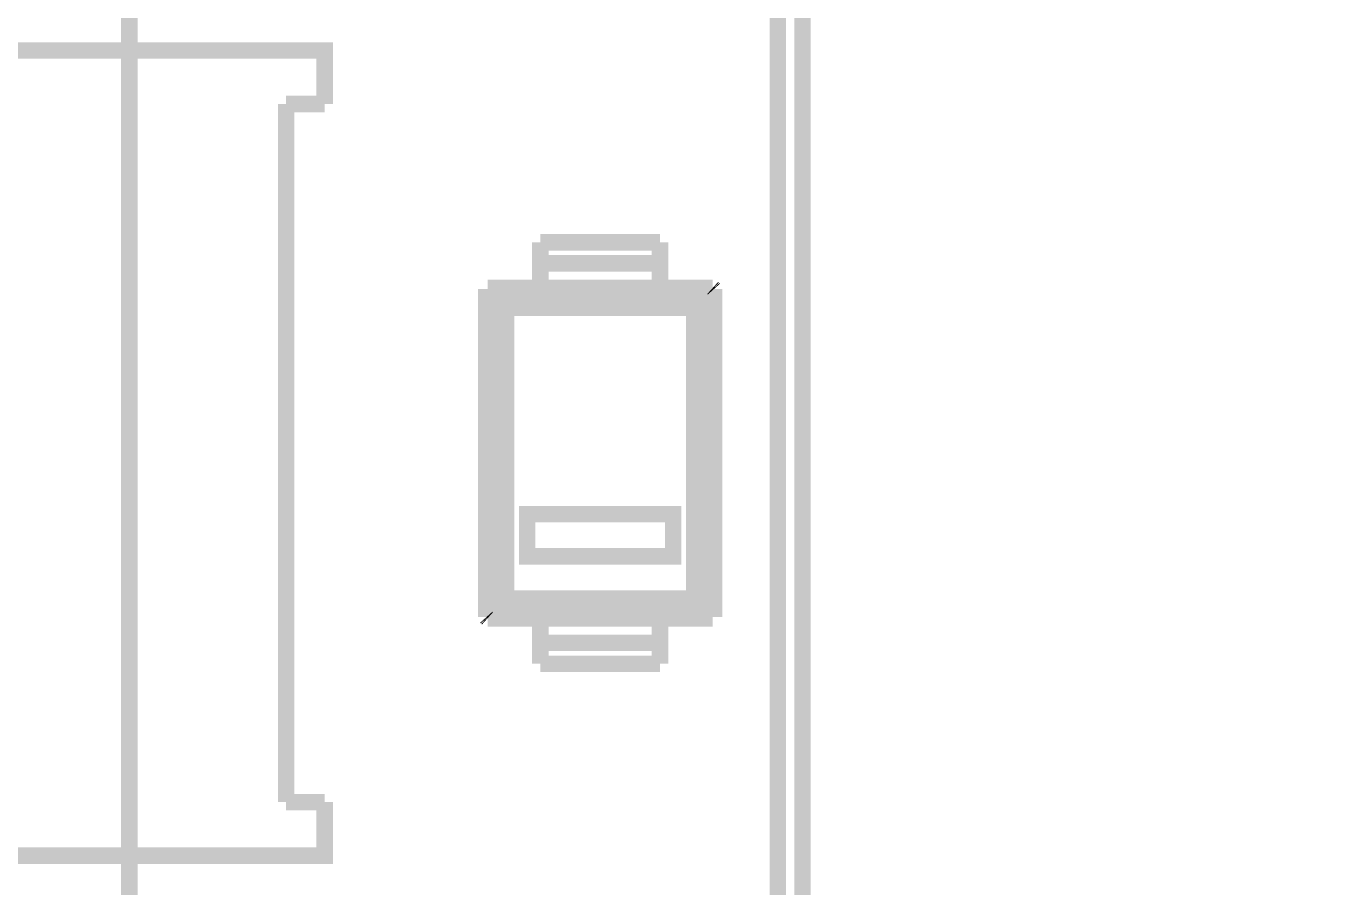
# Model space of a CAD drawing. Header units: inches. Extents: x -2.67 to 2.67, y -1.82 to 1.83.
# Drawn here: x -2.248 to -1.619, y -0.416 to 0.003 of the extents above; entities that cross this region are included whole.
import ezdxf

# ---------------------------------------------------------------- set-up
doc = ezdxf.new("R2010")
doc.units = ezdxf.units.IN
doc.layers.get('0').update_dxf_attribs({"linetype": 'CONTINUOUS'})

msp = doc.modelspace()

# ---------------------------------------------------------------- linework, layer by layer
at = {"const_width": 0.008}
for points in [[(-1.870406, 0.777748), (-1.870406, -0.655323)], [(-1.870406, 0.777748), (-1.870406, -0.655323)], [(-1.870406, 0.777748), (-1.870406, -0.655323)], [(-2.197343, 0.721835), (-2.197343, -1.384465)], [(-2.197343, 0.721835), (-2.197343, -1.384465)], [(-2.197343, 0.721835), (-2.197343, -1.384465)], [(-1.882382, 0.397031), (-1.882382, -1.059661), (-1.881598, -1.067711), (-1.879344, -1.075156), (-1.871002, -1.087651), (-1.858506, -1.095994), (-1.851062, -1.098248), (-1.843012, -1.099031), (0.873524, -1.099031)], [(-1.882382, 0.397031), (-1.882382, -1.059661), (-1.881598, -1.067711), (-1.879344, -1.075156), (-1.871002, -1.087651), (-1.858506, -1.095994), (-1.851062, -1.098248), (-1.843012, -1.099031), (0.873524, -1.099031)], [(-1.882382, 0.397031), (-1.882382, -1.059661), (-1.881598, -1.067711), (-1.879344, -1.075156), (-1.871002, -1.087651), (-1.858506, -1.095994), (-1.851062, -1.098248), (-1.843012, -1.099031), (0.873524, -1.099031)], [(-2.102465, -0.035409), (-2.102465, -0.009409), (-2.512224, -0.009409), (-2.512224, -0.400449), (-2.102465, -0.400449), (-2.102465, -0.374449)], [(-2.102465, -0.035409), (-2.102465, -0.009409), (-2.512224, -0.009409), (-2.512224, -0.400449), (-2.102465, -0.400449), (-2.102465, -0.374449)], [(-2.102465, -0.035409), (-2.102465, -0.009409), (-2.512224, -0.009409), (-2.512224, -0.400449), (-2.102465, -0.400449), (-2.102465, -0.374449)], [(-2.102465, -0.035409), (-2.121185, -0.035409)], [(-2.121185, -0.374449), (-2.121185, -0.035409)], [(-2.102465, -0.035409), (-2.121185, -0.035409)], [(-2.121185, -0.374449), (-2.121185, -0.035409)], [(-2.102465, -0.035409), (-2.121185, -0.035409)], [(-2.121185, -0.374449), (-2.121185, -0.035409)], [(-1.997744, -0.102567), (-1.939602, -0.102567)], [(-1.997744, -0.112803), (-1.997744, -0.102567)], [(-1.997744, -0.102567), (-1.939602, -0.102567)], [(-1.997744, -0.112803), (-1.997744, -0.102567)], [(-1.997744, -0.102567), (-1.939602, -0.102567)], [(-1.997744, -0.112803), (-1.997744, -0.102567)], [(-1.939602, -0.112803), (-1.939602, -0.102567)], [(-1.939602, -0.112803), (-1.939602, -0.102567)], [(-1.939602, -0.112803), (-1.939602, -0.102567)], [(-1.997744, -0.112803), (-1.997744, -0.124677)], [(-1.939602, -0.112803), (-1.997744, -0.112803)], [(-1.997744, -0.112803), (-1.997744, -0.124677)], [(-1.939602, -0.112803), (-1.997744, -0.112803)], [(-1.997744, -0.112803), (-1.997744, -0.124677)], [(-1.939602, -0.112803), (-1.997744, -0.112803)], [(-1.939602, -0.124677), (-1.939602, -0.112803)], [(-1.939602, -0.124677), (-1.939602, -0.112803)], [(-1.939602, -0.124677), (-1.939602, -0.112803)], [(-2.023949, -0.128709), (-2.023949, -0.125249)], [(-2.023949, -0.128709), (-2.023949, -0.125249)], [(-2.023949, -0.128709), (-2.023949, -0.125249)], [(-2.023949, -0.281149), (-2.023949, -0.128709)], [(-2.023949, -0.128709), (-2.018372, -0.134285)], [(-2.023949, -0.281149), (-2.023949, -0.128709)], [(-2.023949, -0.128709), (-2.018372, -0.134285)], [(-2.023949, -0.281149), (-2.023949, -0.128709)], [(-2.023949, -0.128709), (-2.018372, -0.134285)], [(-2.019917, -0.124677), (-2.023377, -0.124677)], [(-2.019917, -0.124677), (-2.023377, -0.124677)], [(-2.019917, -0.124677), (-2.023377, -0.124677)], [(-1.91743, -0.124677), (-1.939602, -0.124677), (-1.997744, -0.124677), (-2.019917, -0.124677)], [(-2.019917, -0.124677), (-2.01434, -0.130253)], [(-1.91743, -0.124677), (-1.939602, -0.124677), (-1.997744, -0.124677), (-2.019917, -0.124677)], [(-2.019917, -0.124677), (-2.01434, -0.130253)], [(-1.91743, -0.124677), (-1.939602, -0.124677), (-1.997744, -0.124677), (-2.019917, -0.124677)], [(-2.019917, -0.124677), (-2.01434, -0.130253)], [(-1.923006, -0.130253), (-1.91743, -0.124677)], [(-1.923006, -0.130253), (-1.91743, -0.124677)], [(-1.923006, -0.130253), (-1.91743, -0.124677)], [(-1.913398, -0.128709), (-1.918974, -0.134285)], [(-1.913398, -0.128709), (-1.918974, -0.134285)], [(-1.913398, -0.128709), (-1.918974, -0.134285)], [(-1.913969, -0.124677), (-1.91743, -0.124677)], [(-1.913969, -0.124677), (-1.91743, -0.124677)], [(-1.913969, -0.124677), (-1.91743, -0.124677)], [(-1.913669, -0.124948), (-1.913969, -0.124677)], [(-1.913669, -0.124948), (-1.913969, -0.124677)], [(-1.913669, -0.124948), (-1.913969, -0.124677)], [(-1.913669, -0.124948), (-1.913398, -0.125249)], [(-1.913669, -0.124948), (-1.913398, -0.125249)], [(-1.913669, -0.124948), (-1.913398, -0.125249)], [(-1.913398, -0.125249), (-1.913398, -0.128709)], [(-1.913398, -0.125249), (-1.913398, -0.128709)], [(-1.913398, -0.125249), (-1.913398, -0.128709)], [(-1.913398, -0.281149), (-1.913398, -0.128709)], [(-1.913398, -0.281149), (-1.913398, -0.128709)], [(-1.913398, -0.281149), (-1.913398, -0.128709)], [(-2.014341, -0.130253), (-2.017165, -0.13146), (-2.018373, -0.134285)], [(-2.014341, -0.130253), (-2.017165, -0.13146), (-2.018373, -0.134285)], [(-2.014341, -0.130253), (-2.017165, -0.13146), (-2.018373, -0.134285)], [(-2.018372, -0.134285), (-2.01434, -0.134285)], [(-2.018372, -0.275572), (-2.018372, -0.134285)], [(-2.018372, -0.134285), (-2.01434, -0.134285)], [(-2.018372, -0.275572), (-2.018372, -0.134285)], [(-2.018372, -0.134285), (-2.01434, -0.134285)], [(-2.018372, -0.275572), (-2.018372, -0.134285)], [(-2.01434, -0.130253), (-1.923006, -0.130253)], [(-2.01434, -0.134285), (-2.01434, -0.130253)], [(-2.01434, -0.130253), (-1.923006, -0.130253)], [(-2.01434, -0.134285), (-2.01434, -0.130253)], [(-2.01434, -0.130253), (-1.923006, -0.130253)], [(-2.01434, -0.134285), (-2.01434, -0.130253)], [(-2.01434, -0.134285), (-2.01434, -0.275572)], [(-1.923006, -0.275572), (-1.923006, -0.134285), (-2.01434, -0.134285)], [(-2.01434, -0.134285), (-2.01434, -0.275572)], [(-1.923006, -0.275572), (-1.923006, -0.134285), (-2.01434, -0.134285)], [(-2.01434, -0.134285), (-2.01434, -0.275572)], [(-1.923006, -0.275572), (-1.923006, -0.134285), (-2.01434, -0.134285)], [(-1.923006, -0.130253), (-1.923006, -0.134285)], [(-1.923006, -0.130253), (-1.920181, -0.13146), (-1.918973, -0.134285)], [(-1.923006, -0.130253), (-1.923006, -0.134285)], [(-1.923006, -0.130253), (-1.920181, -0.13146), (-1.918973, -0.134285)], [(-1.923006, -0.130253), (-1.923006, -0.134285)], [(-1.923006, -0.130253), (-1.920181, -0.13146), (-1.918973, -0.134285)], [(-1.923006, -0.134285), (-1.918974, -0.134285)], [(-1.923006, -0.134285), (-1.918974, -0.134285)], [(-1.923006, -0.134285), (-1.918974, -0.134285)], [(-1.918974, -0.134285), (-1.918974, -0.275572)], [(-1.918974, -0.134285), (-1.918974, -0.275572)], [(-1.918974, -0.134285), (-1.918974, -0.275572)], [(-2.004104, -0.2551), (-2.004104, -0.234628), (-1.933242, -0.234628), (-1.933242, -0.2551), (-2.004104, -0.2551)], [(-2.004104, -0.2551), (-2.004104, -0.234628), (-1.933242, -0.234628), (-1.933242, -0.2551), (-2.004104, -0.2551)], [(-2.004104, -0.2551), (-2.004104, -0.234628), (-1.933242, -0.234628), (-1.933242, -0.2551), (-2.004104, -0.2551)], [(-2.018372, -0.275572), (-2.023949, -0.281149)], [(-2.018372, -0.275572), (-2.023949, -0.281149)], [(-2.018372, -0.275572), (-2.023949, -0.281149)], [(-2.019917, -0.285181), (-2.01434, -0.279605)], [(-2.019917, -0.285181), (-2.01434, -0.279605)], [(-2.019917, -0.285181), (-2.01434, -0.279605)], [(-2.014341, -0.279605), (-2.017165, -0.278398), (-2.018373, -0.275573)], [(-2.014341, -0.279605), (-2.017165, -0.278398), (-2.018373, -0.275573)], [(-2.014341, -0.279605), (-2.017165, -0.278398), (-2.018373, -0.275573)], [(-2.01434, -0.275572), (-2.018372, -0.275572)], [(-2.01434, -0.275572), (-2.018372, -0.275572)], [(-2.01434, -0.275572), (-2.018372, -0.275572)], [(-2.01434, -0.275572), (-1.923006, -0.275572)], [(-2.01434, -0.279605), (-2.01434, -0.275572)], [(-2.01434, -0.275572), (-1.923006, -0.275572)], [(-2.01434, -0.279605), (-2.01434, -0.275572)], [(-2.01434, -0.275572), (-1.923006, -0.275572)], [(-2.01434, -0.279605), (-2.01434, -0.275572)], [(-1.923006, -0.279605), (-2.01434, -0.279605)], [(-1.923006, -0.279605), (-2.01434, -0.279605)], [(-1.923006, -0.279605), (-2.01434, -0.279605)], [(-1.923006, -0.275572), (-1.923006, -0.279605)], [(-1.918974, -0.275572), (-1.923006, -0.275572)], [(-1.923006, -0.275572), (-1.923006, -0.279605)], [(-1.918974, -0.275572), (-1.923006, -0.275572)], [(-1.923006, -0.275572), (-1.923006, -0.279605)], [(-1.918974, -0.275572), (-1.923006, -0.275572)], [(-1.923006, -0.279605), (-1.920181, -0.278398), (-1.918973, -0.275573)], [(-1.923006, -0.279605), (-1.920181, -0.278398), (-1.918973, -0.275573)], [(-1.923006, -0.279605), (-1.920181, -0.278398), (-1.918973, -0.275573)], [(-1.923006, -0.279605), (-1.91743, -0.285181)], [(-1.923006, -0.279605), (-1.91743, -0.285181)], [(-1.923006, -0.279605), (-1.91743, -0.285181)], [(-1.918974, -0.275572), (-1.913398, -0.281149)], [(-1.918974, -0.275572), (-1.913398, -0.281149)], [(-1.918974, -0.275572), (-1.913398, -0.281149)], [(-2.023949, -0.284609), (-2.023949, -0.281149)], [(-2.023949, -0.284609), (-2.023949, -0.281149)], [(-2.023949, -0.284609), (-2.023949, -0.281149)], [(-2.023677, -0.28491), (-2.023948, -0.284609)], [(-2.023677, -0.28491), (-2.023948, -0.284609)], [(-2.023677, -0.28491), (-2.023948, -0.284609)], [(-2.023677, -0.28491), (-2.023377, -0.285181)], [(-2.023677, -0.28491), (-2.023377, -0.285181)], [(-2.023677, -0.28491), (-2.023377, -0.285181)], [(-2.019917, -0.285181), (-2.023377, -0.285181)], [(-2.019917, -0.285181), (-2.023377, -0.285181)], [(-2.019917, -0.285181), (-2.023377, -0.285181)], [(-1.997744, -0.285181), (-2.019917, -0.285181)], [(-1.997744, -0.285181), (-2.019917, -0.285181)], [(-1.997744, -0.285181), (-2.019917, -0.285181)], [(-1.939602, -0.285181), (-1.997744, -0.285181)], [(-1.997744, -0.285181), (-1.997744, -0.297055)], [(-1.939602, -0.285181), (-1.997744, -0.285181)], [(-1.997744, -0.285181), (-1.997744, -0.297055)], [(-1.939602, -0.285181), (-1.997744, -0.285181)], [(-1.997744, -0.285181), (-1.997744, -0.297055)], [(-1.91743, -0.285181), (-1.939602, -0.285181)], [(-1.939602, -0.297055), (-1.939602, -0.285181)], [(-1.91743, -0.285181), (-1.939602, -0.285181)], [(-1.939602, -0.297055), (-1.939602, -0.285181)], [(-1.91743, -0.285181), (-1.939602, -0.285181)], [(-1.939602, -0.297055), (-1.939602, -0.285181)], [(-1.913969, -0.285181), (-1.91743, -0.285181)], [(-1.913969, -0.285181), (-1.91743, -0.285181)], [(-1.913969, -0.285181), (-1.91743, -0.285181)], [(-1.913398, -0.281149), (-1.913398, -0.284609)], [(-1.913398, -0.281149), (-1.913398, -0.284609)], [(-1.913398, -0.281149), (-1.913398, -0.284609)], [(-1.997744, -0.307291), (-1.997744, -0.297055)], [(-1.997744, -0.297055), (-1.939602, -0.297055)], [(-1.997744, -0.307291), (-1.997744, -0.297055)], [(-1.997744, -0.297055), (-1.939602, -0.297055)], [(-1.997744, -0.307291), (-1.997744, -0.297055)], [(-1.997744, -0.297055), (-1.939602, -0.297055)], [(-1.939602, -0.297055), (-1.939602, -0.307291)], [(-1.939602, -0.297055), (-1.939602, -0.307291)], [(-1.939602, -0.297055), (-1.939602, -0.307291)], [(-1.939602, -0.307291), (-1.997744, -0.307291)], [(-1.939602, -0.307291), (-1.997744, -0.307291)], [(-1.939602, -0.307291), (-1.997744, -0.307291)], [(-2.121185, -0.374449), (-2.102465, -0.374449)], [(-2.121185, -0.374449), (-2.102465, -0.374449)], [(-2.121185, -0.374449), (-2.102465, -0.374449)]]:
    msp.add_lwpolyline(points, dxfattribs=at)

doc.saveas('drawing.dxf')
